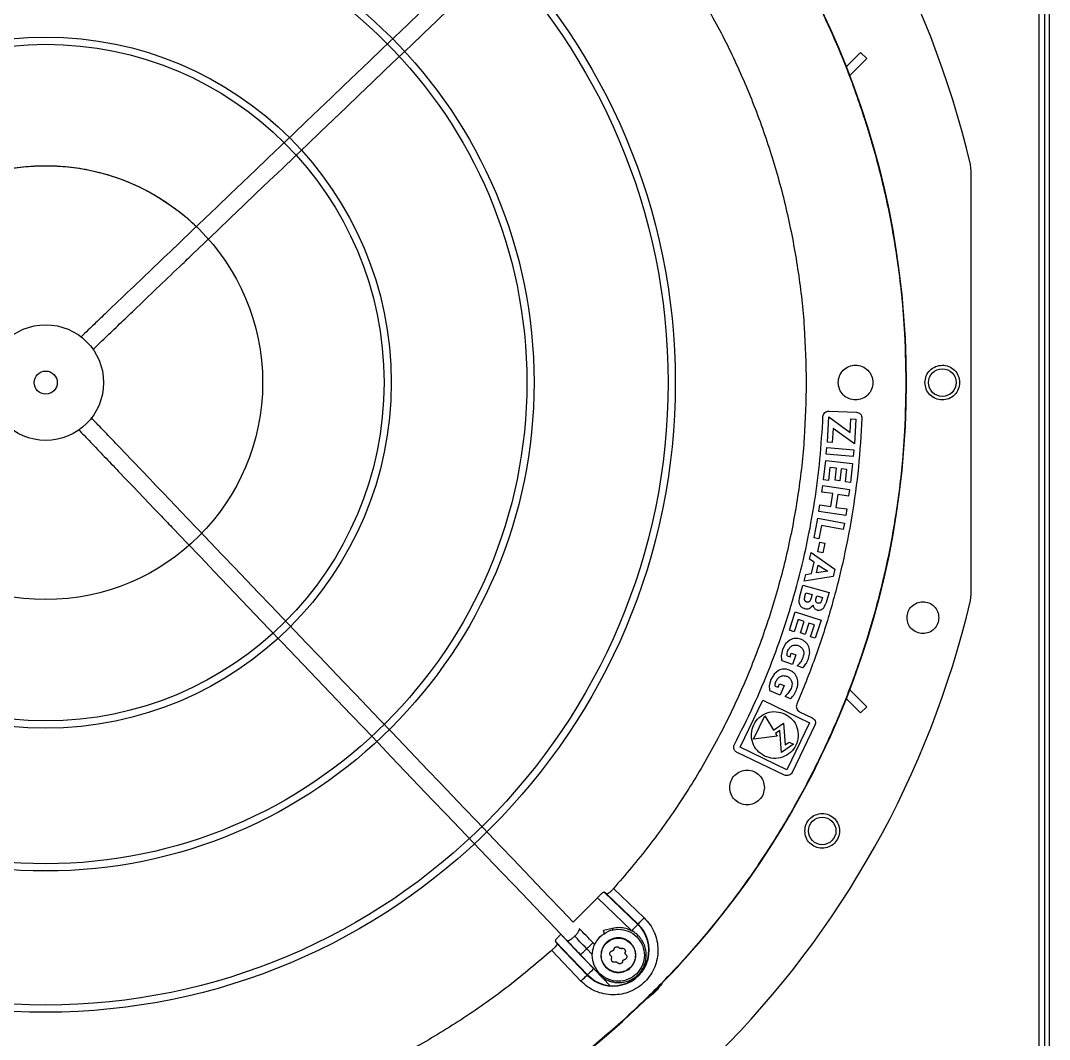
# Model space of a CAD drawing. Header units: inches. Extents: x 908 to 1218, y 246 to 442.
# Drawn here: x 997.26 to 1011.26, y 305.51 to 319.37 of the extents above; entities that cross this region are included whole.
import ezdxf

# ---------------------------------------------------------------- set-up
doc = ezdxf.new("R2010")
doc.units = ezdxf.units.IN
doc.header["$MEASUREMENT"] = 0

msp = doc.modelspace()

# ---------------------------------------------------------------- linework, layer by layer
at = {"linetype": 'Continuous', "lineweight": 25}
for p, q in [((1011.1152, 327.7632), (1011.1152, 300.5132)), ((1011.1982, 300.4372), (1011.1982, 327.8391)), ((1011.2612, 300.4372), (1011.2612, 327.8391)), ((1008.6914, 318.9422), (1008.494, 318.7448)), ((1008.7766, 318.8603), (1008.6914, 318.9422)), ((1008.5407, 318.6245), (1008.7766, 318.8603)), ((1010.1969, 317.3246), (1010.1864, 317.415)), ((1010.197, 314.447), (1010.1969, 317.3246)), ((1010.1969, 311.5694), (1010.197, 314.447)), ((1008.261, 314.0603), (1008.6347, 314.044)), ((1008.2381, 313.6343), (1008.2589, 313.9795)), ((1008.2589, 313.9795), (1008.5476, 313.7658)), ((1008.5476, 313.7658), (1008.5589, 313.954)), ((1008.5589, 313.954), (1008.6263, 313.95)), ((1008.6263, 313.95), (1008.606, 313.6122)), ((1008.3169, 313.8243), (1008.3053, 313.6302)), ((1008.606, 313.6122), (1008.3169, 313.8243)), ((1008.3053, 313.6302), (1008.2381, 313.6343)), ((1008.2234, 313.4745), (1008.2311, 313.5626)), ((1008.5905, 313.4425), (1008.2234, 313.4745)), ((1008.2311, 313.5626), (1008.5982, 313.5305)), ((1008.5982, 313.5305), (1008.5905, 313.4425)), ((1008.1862, 313.1241), (1008.2156, 313.3854)), ((1008.2156, 313.3854), (1008.5818, 313.3443)), ((1008.2726, 313.2901), (1008.2531, 313.1166)), ((1008.3609, 313.2802), (1008.2726, 313.2901)), ((1008.5818, 313.3443), (1008.5529, 313.0868)), ((1008.3427, 313.1182), (1008.3609, 313.2802)), ((1008.4278, 313.2727), (1008.4095, 313.1107)), ((1008.5048, 313.264), (1008.4278, 313.2727)), ((1008.4857, 313.0944), (1008.5048, 313.264)), ((1008.1637, 312.9578), (1008.1767, 313.0452)), ((1008.1767, 313.0452), (1008.5412, 312.9907)), ((1008.2531, 313.1166), (1008.1862, 313.1241)), ((1008.4095, 313.1107), (1008.3427, 313.1182)), ((1008.5529, 313.0868), (1008.4857, 313.0944)), ((1008.3111, 312.9358), (1008.1637, 312.9578)), ((1008.2847, 312.7592), (1008.3111, 312.9358)), ((1008.3812, 312.9253), (1008.3548, 312.7487)), ((1008.5281, 312.9033), (1008.3812, 312.9253)), ((1008.5412, 312.9907), (1008.5281, 312.9033)), ((1008.1242, 312.6938), (1008.1373, 312.7812)), ((1008.1373, 312.7812), (1008.2847, 312.7592)), ((1008.3548, 312.7487), (1008.5017, 312.7267)), ((1008.0573, 312.3338), (1008.1077, 312.6011)), ((1008.1077, 312.6011), (1008.4698, 312.5327)), ((1008.4887, 312.6393), (1008.1242, 312.6938)), ((1008.5017, 312.7267), (1008.4887, 312.6393)), ((1008.1574, 312.5018), (1008.1233, 312.3213)), ((1008.4534, 312.4459), (1008.1574, 312.5018)), ((1008.4698, 312.5327), (1008.4534, 312.4459)), ((1008.1233, 312.3213), (1008.0573, 312.3338)), ((1008.1077, 312.1438), (1008.136, 312.2771)), ((1008.136, 312.2771), (1008.206, 312.2623)), ((1008.206, 312.2623), (1008.1776, 312.1289)), ((1007.9943, 312.0446), (1008.0164, 312.1361)), ((1008.0583, 312.0017), (1007.9943, 312.0446)), ((1008.0164, 312.1361), (1008.3408, 311.9098)), ((1008.1776, 312.1289), (1008.1077, 312.1438)), ((1008.0207, 311.8464), (1008.0583, 312.0017)), ((1008.0895, 311.8569), (1008.1153, 311.9638)), ((1008.1153, 311.9638), (1008.2427, 311.879)), ((1008.3408, 311.9098), (1008.3165, 311.8093)), ((1007.9211, 311.7421), (1007.9436, 311.8351)), ((1008.3165, 311.8093), (1007.9211, 311.7421)), ((1007.9436, 311.8351), (1008.0207, 311.8464)), ((1008.2427, 311.879), (1008.0895, 311.8569)), ((1007.859, 311.5219), (1007.9063, 311.6895)), ((1007.9063, 311.6895), (1008.2609, 311.5892)), ((1007.9332, 311.5371), (1007.947, 311.5861)), ((1007.947, 311.5861), (1008.031, 311.5624)), ((1008.031, 311.5624), (1008.0139, 311.5017)), ((1008.083, 311.4989), (1008.0958, 311.5441)), ((1008.0958, 311.5441), (1008.1719, 311.5226)), ((1008.1719, 311.5226), (1008.1591, 311.4774)), ((1008.2609, 311.5892), (1008.219, 311.4407)), ((1010.1864, 311.4791), (1010.1969, 311.5694)), ((1007.8972, 311.3848), (1007.9287, 311.3709)), ((1008.196, 311.3903), (1008.219, 311.4407)), ((1007.7219, 311.0756), (1007.8019, 311.3262)), ((1007.8391, 311.2215), (1007.786, 311.0552)), ((1007.8019, 311.3262), (1008.153, 311.214)), ((1007.9238, 311.1945), (1007.8391, 311.2215)), ((1007.8742, 311.0392), (1007.9238, 311.1945)), ((1008.153, 311.214), (1008.0742, 310.9673)), ((1007.786, 311.0552), (1007.7219, 311.0756)), ((1007.9879, 311.174), (1007.9383, 311.0187)), ((1008.0618, 311.1504), (1007.9879, 311.174)), ((1008.0098, 310.9878), (1008.0618, 311.1504)), ((1007.7276, 310.9423), (1007.6683, 310.8918)), ((1007.9383, 311.0187), (1007.8742, 311.0392)), ((1008.0742, 310.9673), (1008.0098, 310.9878)), ((1007.6265, 310.8162), (1007.61, 310.7299)), ((1007.6683, 310.8918), (1007.6265, 310.8162)), ((1007.69, 310.7608), (1007.697, 310.7886)), ((1007.7638, 310.6077), (1007.6218, 310.6587)), ((1007.6894, 310.7283), (1007.69, 310.7608)), ((1007.6894, 310.7283), (1007.7301, 310.7137)), ((1007.7301, 310.7137), (1007.7478, 310.7631)), ((1007.7478, 310.7631), (1007.8114, 310.7403)), ((1007.8114, 310.7403), (1007.7638, 310.6077)), ((1007.5748, 310.5284), (1007.5134, 310.4804)), ((1007.9051, 310.5649), (1007.8294, 310.592)), ((1007.4686, 310.4066), (1007.4485, 310.321)), ((1007.5134, 310.4804), (1007.4686, 310.4066)), ((1007.5278, 310.3162), (1007.5298, 310.3487)), ((1007.5298, 310.3487), (1007.5379, 310.3761)), ((1007.5679, 310.2999), (1007.5876, 310.3485)), ((1007.5876, 310.3485), (1007.6502, 310.3231)), ((1007.5972, 310.1926), (1007.4574, 310.2494)), ((1007.5278, 310.3162), (1007.5679, 310.2999)), ((1007.6502, 310.3231), (1007.5972, 310.1926)), ((1008.5407, 310.2696), (1008.7766, 310.0337)), ((1007.05, 309.4844), (1007.3584, 310.1224)), ((1007.3584, 310.1224), (1007.9964, 309.814)), ((1007.7366, 310.144), (1007.6621, 310.1743)), ((1008.6914, 309.9519), (1008.494, 310.1492)), ((1007.8609, 309.9665), (1008.0309, 309.8854)), ((1008.7766, 310.0337), (1008.6914, 309.9519)), ((1007.2328, 309.593), (1007.3869, 309.9117)), ((1007.3869, 309.9117), (1007.504, 309.7183)), ((1007.504, 309.7183), (1007.641, 309.8109)), ((1007.641, 309.8109), (1007.662, 309.5152)), ((1007.9964, 309.814), (1007.688, 309.176)), ((1007.5917, 309.7096), (1007.5333, 309.6701)), ((1007.5333, 309.6701), (1007.5551, 309.6338)), ((1007.6128, 309.4133), (1007.5917, 309.7096)), ((1008.0689, 309.7823), (1007.7584, 309.1398)), ((1007.5551, 309.6338), (1007.2328, 309.593)), ((1007.7789, 309.5256), (1007.6128, 309.4133)), ((1007.662, 309.5152), (1007.7197, 309.5542)), ((1007.7197, 309.5542), (1007.7789, 309.5256)), ((1007.6547, 309.1052), (1007.0093, 309.413)), ((1007.688, 309.176), (1007.05, 309.4844)), ((1005.3272, 307.5598), (1005.744, 307.1614)), ((1005.1082, 307.4347), (1004.7783, 307.1047)), ((1005.5769, 306.9866), (1005.1082, 307.4347)), ((1005.2363, 307.4833), (1005.2001, 307.5102)), ((1005.2001, 307.5102), (1005.6585, 307.072)), ((1005.2363, 307.4833), (1005.6624, 307.076)), ((1005.3116, 307.0177), (1005.1894, 306.9879)), ((1005.6624, 307.076), (1005.6585, 307.072)), ((1004.6108, 306.9372), (1005.0588, 306.4685)), ((1004.8841, 306.3015), (1004.4857, 306.7183)), ((1004.5353, 306.8453), (1004.5622, 306.8092)), ((1004.5353, 306.8453), (1004.9735, 306.3869)), ((1004.9695, 306.3831), (1004.5622, 306.8092)), ((1005.0391, 306.6608), (1004.9629, 306.7406)), ((1005.0722, 306.7971), (1005.0483, 306.8222)), ((1004.8775, 306.659), (1005.1306, 306.3941)), ((1004.9735, 306.3869), (1004.9695, 306.3831))]:
    msp.add_line(p, q, dxfattribs=at)
at = {"linetype": 'Continuous', "lineweight": 25, "flags": 128}
for points in [[(1005.6624, 307.076), (1005.6642, 307.0779), (1005.669, 307.0829), (1005.6766, 307.0909), (1005.6868, 307.1015), (1005.6991, 307.1144), (1005.7131, 307.1291), (1005.7282, 307.1449), (1005.744, 307.1614)], [(1005.6585, 307.072), (1005.6567, 307.0701), (1005.6519, 307.0651), (1005.6443, 307.0571), (1005.6341, 307.0465), (1005.6218, 307.0336), (1005.6078, 307.019), (1005.5927, 307.0031), (1005.5769, 306.9866)], [(1005.0588, 306.4685), (1005.0424, 306.4528), (1005.0265, 306.4376), (1005.0119, 306.4236), (1004.999, 306.4113), (1004.9884, 306.4012), (1004.9804, 306.3936), (1004.9754, 306.3887), (1004.9735, 306.3869)], [(1004.8841, 306.3015), (1004.9006, 306.3172), (1004.9164, 306.3324), (1004.9311, 306.3464), (1004.9439, 306.3587), (1004.9546, 306.3689), (1004.9625, 306.3765), (1004.9676, 306.3813), (1004.9695, 306.3831)]]:
    msp.add_lwpolyline(points, dxfattribs=at)
at = {"linetype": 'Continuous', "lineweight": 25}
for centre, radius in [((997.5984, 314.447), 11.7126), ((997.5984, 314.447), 8.5704), ((997.5984, 314.447), 8.472), ((997.5984, 314.447), 6.6478), ((997.5984, 314.447), 6.5493), ((997.5984, 314.447), 4.7037), ((997.5984, 314.447), 4.6053), ((997.5984, 314.447), 0.7874), ((997.5984, 314.447), 0.1575), ((997.5984, 314.447), 0.1575), ((1009.8032, 314.447), 0.1875), ((1008.168, 308.3447), 0.1875)]:
    msp.add_circle(centre, radius, dxfattribs=at)
msp.add_circle((997.5984, 314.447), 2.9528)
for centre, radius, start, end in [((997.5984, 314.447), 12.9331, 13.26667, 76.73333), ((997.5984, 314.447), 11.7147, 21.53134, 44.20264), ((997.5984, 314.447), 11.7147, 339.09994, 20.90006), ((997.5984, 314.447), 12.9331, 283.26667, 346.73333), ((997.5984, 314.447), 11.7147, 315.79736, 338.46866), ((1005.3237, 306.7218), 0.4901, 223.70945, 46.29055), ((1005.3237, 306.7218), 0.4845, 223.70945, 46.29055), ((997.5984, 314.447), 11.7147, 291.53134, 314.20264)]:
    msp.add_arc(centre, radius, start, end, dxfattribs=at)
for points, knots in [([(985.8889, 314.447), (985.8937, 314.7025), (985.9034, 315.2134), (985.9814, 315.9765), (986.1055, 316.7331), (986.2799, 317.4798), (986.5024, 318.2136), (986.7725, 318.9313), (987.089, 319.6297), (987.4505, 320.306), (987.8554, 320.9571), (988.302, 321.5804), (988.7885, 322.1732), (989.3126, 322.7328), (989.8723, 323.257), (990.465, 323.7435), (991.0883, 324.1901), (991.7395, 324.595), (992.4158, 324.9565), (993.1142, 325.2729), (993.8319, 325.5431), (994.5656, 325.7656), (995.3124, 325.9398), (996.069, 326.0647), (996.8321, 326.1398), (997.5984, 326.1649), (998.3648, 326.1398), (999.1279, 326.0647), (999.8845, 325.9398), (1000.6313, 325.7656), (1001.365, 325.5431), (1002.0827, 325.2729), (1002.7811, 324.9565), (1003.4574, 324.595), (1004.1086, 324.1901), (1004.7318, 323.7435), (1005.3246, 323.257), (1005.8842, 322.7328), (1006.4084, 322.1732), (1006.8949, 321.5804), (1007.3415, 320.9571), (1007.7464, 320.306), (1008.1079, 319.6297), (1008.4244, 318.9313), (1008.6945, 318.2136), (1008.917, 317.4798), (1009.0913, 316.7331), (1009.2155, 315.9765), (1009.2935, 315.2134), (1009.3031, 314.7025), (1009.308, 314.447)], [0, 0, 0, 0, 0.0208333, 0.0416667, 0.0625, 0.0833333, 0.1041667, 0.125, 0.1458333, 0.1666667, 0.1875, 0.2083334, 0.2291667, 0.25, 0.2708334, 0.2916666, 0.3125, 0.3333333, 0.3541667, 0.375, 0.3958333, 0.4166666, 0.4375001, 0.4583333, 0.4791667, 0.5, 0.5208333, 0.5416667, 0.5625, 0.5833334, 0.6041667, 0.625, 0.6458334, 0.6666667, 0.6875, 0.7083334, 0.7291667, 0.75, 0.7708333, 0.7916667, 0.8125, 0.8333333, 0.8541667, 0.875, 0.8958333, 0.9166667, 0.9375, 0.9583333, 0.9791667, 1, 1, 1, 1]), ([(1004.9407, 321.6269), (1003.1004, 319.8682), (1001.26, 318.1095), (999.4197, 316.3508), (999.3065, 316.2426), (999.0834, 316.0295), (998.7512, 315.712), (998.5042, 315.476), (998.3398, 315.3189), (998.2576, 315.2403), (998.1712, 315.1577), (998.1121, 315.1012), (998.0797, 315.0703)], [-4.1105294, -4.1105294, -4.1105294, -4.1105294, 0, 0, 0, 0.2528246, 0.4982351, 0.7409713, 0.8035953, 0.8647041, 0.924154, 0.9963735, 0.9963735, 0.9963735, 0.9963735]), ([(998.2429, 314.8995), (998.2669, 314.9225), (998.3232, 314.9762), (998.4114, 315.0605), (998.5077, 315.1526), (998.6049, 315.2455), (998.7033, 315.3395), (998.8715, 315.5002), (999.1097, 315.7278), (999.372, 315.9785), (999.5324, 316.1318), (999.5898, 316.1867), (999.5898, 316.1867), (999.5898, 316.1867), (999.5898, 316.1867), (1001.4575, 317.9726), (1003.3251, 319.7586), (1005.1927, 321.5445)], [0.0036723, 0.0036723, 0.0036723, 0.0036723, 0.0570282, 0.1283208, 0.1993194, 0.2706881, 0.3438843, 0.4175641, 0.6437447, 0.8722989, 1, 1, 1, 1, 1, 1, 5.1531428, 5.1531428, 5.1531428, 5.1531428]), ([(1005.3272, 321.3343), (1005.4904, 321.1432), (1005.8167, 320.7612), (1006.2517, 320.1449), (1006.6438, 319.501), (1006.9872, 318.8296), (1007.2812, 318.1353), (1007.5237, 317.4213), (1007.7139, 316.6917), (1007.8495, 315.9501), (1007.9348, 315.2006), (1007.9454, 314.6982), (1007.9506, 314.447)], [0, 0, 0, 0, 0.1, 0.1999999, 0.3, 0.4, 0.5, 0.6, 0.7, 0.8, 0.9, 1, 1, 1, 1]), ([(995.6466, 316.6604), (995.7161, 316.7193), (995.8643, 316.8451), (996.1156, 317.0062), (996.3917, 317.148), (996.6817, 317.2596), (996.9816, 317.3398), (997.2883, 317.3904), (997.4951, 317.3966), (997.5984, 317.3998)], [0, 0, 0, 0, 0.1279186, 0.2732661, 0.4186119, 0.5639605, 0.7093065, 0.8546544, 1, 1, 1, 1]), ([(997.5984, 317.3998), (997.7018, 317.3967), (997.9086, 317.3904), (998.2153, 317.3398), (998.5153, 317.2597), (998.805, 317.1478), (999.0819, 317.0068), (999.3407, 316.8359), (999.5302, 316.6887), (999.6248, 316.5915), (999.6473, 316.5684)], [0, 0, 0, 0, 0.1367586, 0.2735174, 0.4102743, 0.5470337, 0.6837905, 0.8205489, 0.9573069, 1, 1, 1, 1]), ([(1008.3858, 314.447), (1008.3894, 314.4779), (1008.3965, 314.5398), (1008.4511, 314.6184), (1008.5292, 314.671), (1008.6221, 314.6894), (1008.7149, 314.671), (1008.793, 314.6184), (1008.8476, 314.5398), (1008.8547, 314.4779), (1008.8583, 314.447)], [0, 0, 0, 0, 0.1250003, 0.2500003, 0.3749989, 0.4999984, 0.6250011, 0.7499997, 0.8749997, 1, 1, 1, 1]), ([(1009.5669, 314.447), (1009.5705, 314.4779), (1009.5775, 314.5394), (1009.6316, 314.6176), (1009.7088, 314.6702), (1009.8013, 314.6894), (1009.8946, 314.6716), (1009.9734, 314.6192), (1010.0286, 314.5403), (1010.0358, 314.4781), (1010.0394, 314.447)], [0, 0, 0, 0, 0.1248118, 0.2487714, 0.3724205, 0.4972353, 0.6229443, 0.7486446, 0.8743275, 1, 1, 1, 1]), ([(1009.308, 314.447), (1009.3031, 314.1916), (1009.2935, 313.6806), (1009.2155, 312.9175), (1009.0913, 312.161), (1008.917, 311.4142), (1008.6945, 310.6804), (1008.4244, 309.9628), (1008.1079, 309.2643), (1007.7464, 308.5881), (1007.3415, 307.9369), (1006.8949, 307.3136), (1006.4084, 306.7209), (1005.8842, 306.1612), (1005.3246, 305.6371), (1004.7318, 305.1506), (1004.1086, 304.704), (1003.4574, 304.299), (1002.7811, 303.9376), (1002.0827, 303.6211), (1001.365, 303.351), (1000.6313, 303.1284), (999.8845, 302.9543), (999.1279, 302.8294), (998.3648, 302.7542), (997.5984, 302.7291), (996.8321, 302.7542), (996.069, 302.8294), (995.3124, 302.9543), (994.5656, 303.1284), (993.8319, 303.351), (993.1142, 303.6211), (992.4158, 303.9376), (991.7395, 304.299), (991.0883, 304.704), (990.465, 305.1506), (989.8723, 305.6371), (989.3126, 306.1612), (988.7885, 306.7209), (988.302, 307.3136), (987.8554, 307.9369), (987.4505, 308.5881), (987.089, 309.2643), (986.7725, 309.9628), (986.5024, 310.6804), (986.2799, 311.4142), (986.1055, 312.161), (985.9814, 312.9175), (985.9034, 313.6806), (985.8937, 314.1916), (985.8889, 314.447)], [0, 0, 0, 0, 0.0208333, 0.0416667, 0.0625, 0.0833333, 0.1041667, 0.125, 0.1458333, 0.1666667, 0.1875, 0.2083333, 0.2291667, 0.25, 0.2708333, 0.2916666, 0.3125, 0.3333333, 0.3541666, 0.375, 0.3958333, 0.4166666, 0.4375, 0.4583333, 0.4791667, 0.5, 0.5208333, 0.5416667, 0.5624999, 0.5833334, 0.6041667, 0.625, 0.6458333, 0.6666667, 0.6875, 0.7083334, 0.7291666, 0.75, 0.7708333, 0.7916666, 0.8125, 0.8333333, 0.8541667, 0.875, 0.8958333, 0.9166667, 0.9375, 0.9583333, 0.9791667, 1, 1, 1, 1]), ([(1007.9506, 314.447), (1007.9454, 314.1959), (1007.9348, 313.6935), (1007.8495, 312.944), (1007.7139, 312.2024), (1007.5237, 311.4727), (1007.2812, 310.7588), (1006.9872, 310.0644), (1006.6438, 309.3931), (1006.2517, 308.7492), (1005.8167, 308.1329), (1005.4904, 307.7508), (1005.3272, 307.5598)], [0, 0, 0, 0, 0.10000001, 0.20000001, 0.30000005, 0.40000004, 0.49999999, 0.59999998, 0.70000005, 0.80000007, 0.90000005, 1, 1, 1, 1]), ([(1008.8583, 314.447), (1008.8547, 314.4161), (1008.8476, 314.3543), (1008.793, 314.2757), (1008.7149, 314.2231), (1008.6221, 314.2047), (1008.5292, 314.2231), (1008.4511, 314.2757), (1008.3965, 314.3543), (1008.3894, 314.4161), (1008.3858, 314.447)], [0, 0, 0, 0, 0.1250003, 0.2500003, 0.3749989, 0.5000016, 0.6250011, 0.7499997, 0.8749997, 1, 1, 1, 1]), ([(1010.0394, 314.447), (1010.0358, 314.4159), (1010.0286, 314.3538), (1009.9734, 314.2748), (1009.8946, 314.2224), (1009.8013, 314.2046), (1009.7088, 314.2238), (1009.6316, 314.2764), (1009.5776, 314.3546), (1009.5705, 314.4161), (1009.5669, 314.447)], [0, 0, 0, 0, 0.1256863, 0.2513821, 0.3770963, 0.5028119, 0.6275054, 0.751093, 0.8750863, 1, 1, 1, 1]), ([(1008.1789, 313.9851), (1008.1805, 313.9953), (1008.1838, 314.0158), (1008.2031, 314.0411), (1008.2299, 314.0581), (1008.2507, 314.0596), (1008.261, 314.0603)], [0, 0, 0, 0, 0.2499946, 0.4999976, 0.75, 1, 1, 1, 1]), ([(1008.6347, 314.044), (1008.6449, 314.0424), (1008.6654, 314.0391), (1008.6907, 314.0198), (1008.7077, 313.993), (1008.7092, 313.9723), (1008.7099, 313.9619)], [0, 0, 0, 0, 0.2499998, 0.4999981, 0.7500005, 1, 1, 1, 1]), ([(1004.7783, 307.1047), (1003.0215, 308.9432), (1001.2646, 310.7816), (999.5078, 312.62), (999.3977, 312.7351), (999.1827, 312.9601), (998.8634, 313.2943), (998.6274, 313.5413), (998.4703, 313.7057), (998.3918, 313.7878), (998.3077, 313.8758), (998.2497, 313.9364), (998.2173, 313.9704)], [-4.0895412, -4.0895412, -4.0895412, -4.0895412, 0, 0, 0, 0.2561027, 0.5005159, 0.7422669, 0.8046364, 0.8654965, 0.9247061, 1, 1, 1, 1]), ([(1006.9735, 309.5207), (1007.0611, 309.6941), (1007.2364, 310.0409), (1007.4624, 310.5784), (1007.6607, 311.1265), (1007.8279, 311.6849), (1007.9645, 312.2517), (1008.0691, 312.8251), (1008.1442, 313.4033), (1008.1674, 313.7912), (1008.1789, 313.9851)], [0, 0, 0, 0, 0.1250001, 0.2500001, 0.375, 0.5, 0.625, 0.75, 0.875, 1, 1, 1, 1]), ([(1008.7099, 313.9619), (1008.6963, 313.7392), (1008.6691, 313.2939), (1008.5774, 312.6305), (1008.4491, 311.9735), (1008.28, 311.3258), (1008.0751, 310.6883), (1007.9066, 310.2751), (1007.8224, 310.0686)], [0, 0, 0, 0, 0.1666667, 0.3333333, 0.5, 0.6666667, 0.8333332, 1, 1, 1, 1]), ([(998.0461, 313.8076), (998.0707, 313.7819), (998.126, 313.724), (998.2119, 313.6341), (998.304, 313.5377), (998.3969, 313.4405), (998.4909, 313.3421), (998.6517, 313.174), (998.8792, 312.9358), (999.1294, 312.674), (999.2821, 312.5142), (999.3365, 312.4573), (1001.3172, 310.3846), (1003.2978, 308.312), (1005.2784, 306.2393)], [0, 0, 0, 0, 0.057144, 0.1285215, 0.1996015, 0.2710529, 0.3443346, 0.4181006, 0.6445454, 0.8733658, 1, 1, 1, 5.6105371, 5.6105371, 5.6105371, 5.6105371]), ([(1007.859, 311.5219), (1007.856, 311.5103), (1007.8505, 311.4891), (1007.8516, 311.4673), (1007.8522, 311.4574)], [0, 0, 0, 0, 0.5467998, 1, 1, 1, 1]), ([(1007.9299, 311.4836), (1007.929, 311.487), (1007.927, 311.4943), (1007.9271, 311.5126), (1007.9306, 311.5269), (1007.9332, 311.5371)], [0, 0, 0, 0, 0.1913731, 0.417736, 1, 1, 1, 1]), ([(1007.9588, 311.4603), (1007.9554, 311.4614), (1007.9488, 311.4634), (1007.9404, 311.4686), (1007.9338, 311.4753), (1007.9312, 311.4808), (1007.9299, 311.4836)], [0, 0, 0, 0, 0.2803289, 0.5308512, 0.765229, 1, 1, 1, 1]), ([(1008.0139, 311.5017), (1008.0115, 311.4945), (1008.0072, 311.4811), (1007.9974, 311.4711), (1007.9929, 311.4665)], [0, 0, 0, 0, 0.54013367, 1, 1, 1, 1]), ([(1008.0859, 311.4614), (1008.0846, 311.4639), (1008.0819, 311.469), (1008.0798, 311.4818), (1008.0817, 311.4918), (1008.083, 311.4989)], [0, 0, 0, 0, 0.2142756, 0.4452135, 1, 1, 1, 1]), ([(1008.1591, 311.4774), (1008.1567, 311.4707), (1008.1534, 311.4612), (1008.145, 311.4513), (1008.1402, 311.4484), (1008.1379, 311.4469)], [0, 0, 0, 0, 0.5562231, 0.7866078, 1, 1, 1, 1]), ([(1007.8522, 311.4574), (1007.8536, 311.4489), (1007.8564, 311.4331), (1007.8642, 311.4192), (1007.8678, 311.4128)], [0, 0, 0, 0, 0.5380935, 1, 1, 1, 1]), ([(1007.8678, 311.4128), (1007.8721, 311.4072), (1007.8803, 311.3963), (1007.8917, 311.3886), (1007.8972, 311.3848)], [0, 0, 0, 0, 0.5097691, 1, 1, 1, 1]), ([(1007.9287, 311.3709), (1007.9391, 311.3688), (1007.96, 311.3646), (1007.9804, 311.3708), (1007.9907, 311.3739)], [0, 0, 0, 0, 0.4994816, 1, 1, 1, 1]), ([(1007.9929, 311.4665), (1007.9905, 311.4648), (1007.9857, 311.4614), (1007.9772, 311.4589), (1007.9681, 311.4583), (1007.962, 311.4596), (1007.9588, 311.4603)], [0, 0, 0, 0, 0.24471167, 0.48287325, 0.72999598, 1, 1, 1, 1]), ([(1007.9907, 311.3739), (1008.0003, 311.3791), (1008.0212, 311.3903), (1008.034, 311.4102), (1008.0409, 311.4209)], [0, 0, 0, 0, 0.46414611, 1, 1, 1, 1]), ([(1008.0409, 311.4209), (1008.0431, 311.4122), (1008.0471, 311.3958), (1008.0601, 311.3754), (1008.0773, 311.3604), (1008.0909, 311.3554), (1008.0979, 311.3528)], [0, 0, 0, 0, 0.2841584, 0.5380658, 0.763517, 1, 1, 1, 1]), ([(1008.1091, 311.4438), (1008.1045, 311.4456), (1008.0951, 311.4493), (1008.089, 311.4573), (1008.0859, 311.4614)], [0, 0, 0, 0, 0.4914978, 1, 1, 1, 1]), ([(1008.0979, 311.3528), (1008.1032, 311.3515), (1008.1139, 311.3491), (1008.1374, 311.3499), (1008.1537, 311.3571), (1008.1649, 311.3619)], [0, 0, 0, 0, 0.2365317, 0.4755711, 1, 1, 1, 1]), ([(1008.1379, 311.4469), (1008.1332, 311.445), (1008.1239, 311.4412), (1008.114, 311.443), (1008.1091, 311.4438)], [0, 0, 0, 0, 0.50574, 1, 1, 1, 1]), ([(1008.1649, 311.3619), (1008.1706, 311.3655), (1008.1826, 311.3732), (1008.1914, 311.3844), (1008.196, 311.3903)], [0, 0, 0, 0, 0.4726028, 1, 1, 1, 1]), ([(1009.3229, 311.2475), (1009.3261, 311.2757), (1009.3326, 311.3323), (1009.3823, 311.4041), (1009.4532, 311.4522), (1009.5379, 311.4696), (1009.6233, 311.4533), (1009.6955, 311.4053), (1009.7461, 311.3329), (1009.7527, 311.276), (1009.756, 311.2475)], [0, 0, 0, 0, 0.1247761, 0.2492681, 0.3731868, 0.4974528, 0.6229639, 0.7486573, 0.8743365, 1, 1, 1, 1]), ([(1009.756, 311.2475), (1009.7527, 311.219), (1009.7461, 311.162), (1009.6955, 311.0897), (1009.6233, 311.0416), (1009.5377, 311.0252), (1009.4527, 311.0429), (1009.3819, 311.0913), (1009.3325, 311.163), (1009.3261, 311.2192), (1009.3229, 311.2475)], [0, 0, 0, 0, 0.1256207, 0.2512443, 0.3768827, 0.5025359, 0.6279122, 0.7518756, 0.8754947, 1, 1, 1, 1]), ([(1007.875, 310.9527), (1007.8622, 310.9566), (1007.8373, 310.9642), (1007.7987, 310.9656), (1007.7614, 310.959), (1007.739, 310.9479), (1007.7276, 310.9423)], [0, 0, 0, 0, 0.2634457, 0.5098828, 0.7511869, 1, 1, 1, 1]), ([(1007.9844, 310.8504), (1007.979, 310.8621), (1007.9684, 310.8851), (1007.9432, 310.914), (1007.912, 310.9376), (1007.8876, 310.9476), (1007.875, 310.9527)], [0, 0, 0, 0, 0.2486275, 0.4900013, 0.7365508, 1, 1, 1, 1]), ([(1007.697, 310.7886), (1007.7039, 310.8043), (1007.7139, 310.827), (1007.7363, 310.8507), (1007.7493, 310.8588), (1007.7556, 310.8628)], [0, 0, 0, 0, 0.5269166, 0.7659703, 1, 1, 1, 1]), ([(1007.7556, 310.8628), (1007.7622, 310.8659), (1007.7753, 310.8721), (1007.8048, 310.8774), (1007.8266, 310.872), (1007.8414, 310.8684)], [0, 0, 0, 0, 0.2477257, 0.4895993, 1, 1, 1, 1]), ([(1007.8414, 310.8684), (1007.8544, 310.8625), (1007.881, 310.8504), (1007.8976, 310.8263), (1007.906, 310.8141)], [0, 0, 0, 0, 0.490678, 1, 1, 1, 1]), ([(1007.906, 310.8141), (1007.9094, 310.8069), (1007.9165, 310.7919), (1007.9201, 310.7544), (1007.9121, 310.7262), (1007.9064, 310.7062)], [0, 0, 0, 0, 0.2144941, 0.4444935, 1, 1, 1, 1]), ([(1007.9805, 310.6872), (1007.9886, 310.7156), (1008.0003, 310.7569), (1007.9966, 310.813), (1007.9885, 310.838), (1007.9844, 310.8504)], [0, 0, 0, 0, 0.5270945, 0.7661357, 1, 1, 1, 1]), ([(1007.61, 310.7299), (1007.6098, 310.7164), (1007.6096, 310.6919), (1007.618, 310.669), (1007.6218, 310.6587)], [0, 0, 0, 0, 0.5505471, 1, 1, 1, 1]), ([(1007.9064, 310.7062), (1007.8975, 310.6858), (1007.8788, 310.6431), (1007.8463, 310.6095), (1007.8294, 310.592)], [0, 0, 0, 0, 0.4782687, 1, 1, 1, 1]), ([(1007.9051, 310.5649), (1007.9203, 310.5817), (1007.9529, 310.6178), (1007.9709, 310.663), (1007.9805, 310.6872)], [0, 0, 0, 0, 0.46563761, 1, 1, 1, 1]), ([(1007.7225, 310.5328), (1007.7098, 310.5372), (1007.6853, 310.5458), (1007.6468, 310.5487), (1007.6093, 310.5437), (1007.5864, 310.5336), (1007.5748, 310.5284)], [0, 0, 0, 0, 0.263448, 0.5098858, 0.751189, 1, 1, 1, 1]), ([(1007.8276, 310.426), (1007.8227, 310.4379), (1007.813, 310.4613), (1007.789, 310.4913), (1007.7588, 310.5161), (1007.7349, 310.5271), (1007.7225, 310.5328)], [0, 0, 0, 0, 0.2486325, 0.4900052, 0.7365447, 1, 1, 1, 1]), ([(1007.5379, 310.3761), (1007.5454, 310.3915), (1007.5564, 310.4138), (1007.5798, 310.4365), (1007.593, 310.4441), (1007.5995, 310.4478)], [0, 0, 0, 0, 0.5269202, 0.765962, 1, 1, 1, 1]), ([(1007.5995, 310.4478), (1007.6063, 310.4507), (1007.6196, 310.4563), (1007.6492, 310.4604), (1007.6708, 310.4542), (1007.6855, 310.4499)], [0, 0, 0, 0, 0.2477305, 0.4895972, 1, 1, 1, 1]), ([(1007.6855, 310.4499), (1007.6982, 310.4435), (1007.7243, 310.4303), (1007.7398, 310.4056), (1007.7478, 310.393)], [0, 0, 0, 0, 0.4906758, 1, 1, 1, 1]), ([(1007.7478, 310.393), (1007.7509, 310.3856), (1007.7573, 310.3704), (1007.7594, 310.3327), (1007.7502, 310.3049), (1007.7437, 310.2852)], [0, 0, 0, 0, 0.2144989, 0.4444966, 1, 1, 1, 1]), ([(1007.817, 310.2631), (1007.8262, 310.2912), (1007.8396, 310.3319), (1007.8383, 310.3882), (1007.8312, 310.4135), (1007.8276, 310.426)], [0, 0, 0, 0, 0.52709404, 0.76613569, 1, 1, 1, 1]), ([(1007.4485, 310.321), (1007.4478, 310.3075), (1007.4466, 310.2831), (1007.4541, 310.2598), (1007.4574, 310.2494)], [0, 0, 0, 0, 0.5505482, 1, 1, 1, 1]), ([(1007.7437, 310.2852), (1007.734, 310.2651), (1007.7135, 310.2232), (1007.6797, 310.1911), (1007.6621, 310.1743)], [0, 0, 0, 0, 0.4782701, 1, 1, 1, 1]), ([(1007.7366, 310.144), (1007.7525, 310.1602), (1007.7865, 310.1949), (1007.8064, 310.2394), (1007.817, 310.2631)], [0, 0, 0, 0, 0.465642, 1, 1, 1, 1]), ([(1007.8224, 310.0686), (1007.8195, 310.0589), (1007.8136, 310.0395), (1007.8195, 310.0092), (1007.8351, 309.9825), (1007.8523, 309.9718), (1007.8609, 309.9665)], [0, 0, 0, 0, 0.25000063, 0.50000106, 0.74999905, 1, 1, 1, 1]), ([(1007.3845, 309.3623), (1007.349, 309.3847), (1007.2781, 309.4297), (1007.2147, 309.5422), (1007.1967, 309.6679), (1007.2288, 309.7915), (1007.3058, 309.8935), (1007.4154, 309.9575), (1007.543, 309.9777), (1007.6223, 309.95), (1007.6619, 309.9361)], [0, 0, 0, 0, 0.1249989, 0.249999, 0.3749995, 0.4999997, 0.6250004, 0.7500004, 0.8750011, 1, 1, 1, 1]), ([(1007.6619, 309.9361), (1007.6974, 309.9137), (1007.7683, 309.8687), (1007.8318, 309.7562), (1007.8497, 309.6305), (1007.8176, 309.5069), (1007.7407, 309.4049), (1007.631, 309.3409), (1007.5034, 309.3208), (1007.4241, 309.3484), (1007.3845, 309.3623)], [0, 0, 0, 0, 0.1250004, 0.2500001, 0.3749999, 0.4999991, 0.6249992, 0.749999, 0.8749993, 1, 1, 1, 1]), ([(1008.0309, 309.8854), (1008.0396, 309.88), (1008.0569, 309.8692), (1008.0726, 309.8422), (1008.0782, 309.8115), (1008.072, 309.792), (1008.0689, 309.7823)], [0, 0, 0, 0, 0.2500103, 0.5000071, 0.750003, 1, 1, 1, 1]), ([(1007.0093, 309.413), (1007.0047, 309.4156), (1006.9954, 309.4207), (1006.9838, 309.4317), (1006.9745, 309.4446), (1006.968, 309.4591), (1006.9645, 309.4746), (1006.9642, 309.4905), (1006.9669, 309.5063), (1006.9713, 309.5159), (1006.9735, 309.5207)], [0, 0, 0, 0, 0.125001, 0.2500046, 0.3750042, 0.5000002, 0.6249979, 0.749999, 0.8749994, 1, 1, 1, 1]), ([(1006.909, 308.9352), (1006.9125, 308.9661), (1006.9196, 309.028), (1006.9742, 309.1066), (1007.0523, 309.1591), (1007.1452, 309.1776), (1007.238, 309.1591), (1007.3161, 309.1066), (1007.3707, 309.028), (1007.3779, 308.9661), (1007.3814, 308.9352)], [0, 0, 0, 0, 0.12500056, 0.25000043, 0.37499897, 0.50000156, 0.62500103, 0.74999957, 0.87499944, 1, 1, 1, 1]), ([(1007.7584, 309.1398), (1007.7527, 309.1314), (1007.7414, 309.1146), (1007.7141, 309.0999), (1007.6835, 309.0952), (1007.6643, 309.1019), (1007.6547, 309.1052)], [0, 0, 0, 0, 0.25, 0.4999954, 0.7500024, 1, 1, 1, 1]), ([(1007.3814, 308.9352), (1007.3779, 308.9043), (1007.3707, 308.8425), (1007.3161, 308.7638), (1007.238, 308.7113), (1007.1452, 308.6929), (1007.0523, 308.7113), (1006.9742, 308.7638), (1006.9196, 308.8425), (1006.9125, 308.9043), (1006.909, 308.9352)], [0, 0, 0, 0, 0.12500056, 0.25000043, 0.37499897, 0.49999844, 0.62500103, 0.74999957, 0.87499944, 1, 1, 1, 1]), ([(1007.9318, 308.3447), (1007.9353, 308.3754), (1007.9424, 308.437), (1007.9965, 308.5154), (1008.0739, 308.5679), (1008.1661, 308.587), (1008.2592, 308.5694), (1008.3381, 308.5171), (1008.3935, 308.4381), (1008.4007, 308.3758), (1008.4043, 308.3447)], [0, 0, 0, 0, 0.1243396, 0.2489145, 0.3730924, 0.497137, 0.6223034, 0.7482131, 0.8741137, 1, 1, 1, 1]), ([(1008.4043, 308.3447), (1008.4007, 308.3136), (1008.3935, 308.2514), (1008.3382, 308.1725), (1008.2594, 308.12), (1008.1658, 308.1022), (1008.0729, 308.1217), (1007.9957, 308.1748), (1007.9422, 308.253), (1007.9353, 308.3141), (1007.9318, 308.3447)], [0, 0, 0, 0, 0.1257103, 0.2514157, 0.3771319, 0.5028611, 0.6285804, 0.7530784, 0.8763105, 1, 1, 1, 1]), ([(1005.3272, 307.5598), (1005.317, 307.5488), (1005.2963, 307.5264), (1005.2676, 307.5), (1005.2451, 307.4833), (1005.2392, 307.4833), (1005.2363, 307.4833)], [0, 0, 0, 0, 0.2442298, 0.4963999, 0.7472022, 1, 1, 1, 1]), ([(1005.2001, 307.5102), (1005.1972, 307.5102), (1005.1914, 307.5102), (1005.1688, 307.4935), (1005.1398, 307.4675), (1005.1187, 307.4455), (1005.1082, 307.4347)], [0, 0, 0, 0, 0.2526263, 0.5032483, 0.7552171, 1, 1, 1, 1]), ([(1005.744, 307.1614), (1005.7709, 307.1326), (1005.8257, 307.0739), (1005.8847, 306.9666), (1005.9228, 306.8491), (1005.9359, 306.7268), (1005.9249, 306.6068), (1005.891, 306.4918), (1005.8347, 306.3844), (1005.7568, 306.2887), (1005.6611, 306.2107), (1005.5537, 306.1545), (1005.4387, 306.1206), (1005.3187, 306.1095), (1005.1964, 306.1227), (1005.0789, 306.1608), (1004.9716, 306.2197), (1004.9129, 306.2745), (1004.8841, 306.3015)], [0, 0, 0, 0, 0.06099541, 0.12406099, 0.18799425, 0.25149065, 0.31329752, 0.37371314, 0.43621329, 0.50000053, 0.56378692, 0.62628746, 0.68670259, 0.74851004, 0.81200664, 0.87593893, 0.93900436, 1, 1, 1, 1]), ([(1004.7998, 306.9112), (1004.8104, 306.9219), (1004.8314, 306.9434), (1004.8542, 306.9761), (1004.8666, 307.0041), (1004.8627, 307.0136), (1004.8608, 307.0184)], [0, 0, 0, 0, 0.2429528, 0.4859034, 0.7429515, 1, 1, 1, 1]), ([(1005.0483, 306.8222), (1005.0165, 306.8554), (1004.9529, 306.922), (1004.8915, 306.9863), (1004.8608, 307.0184)], [0, 0, 0, 0, 0.5000023, 1, 1, 1, 1]), ([(1005.1291, 306.3957), (1005.1496, 306.3768), (1005.1885, 306.341), (1005.2554, 306.3068), (1005.318, 306.2874), (1005.3865, 306.2781), (1005.4597, 306.282), (1005.537, 306.3035), (1005.6065, 306.3393), (1005.6679, 306.3896), (1005.7175, 306.452), (1005.7529, 306.5235), (1005.7725, 306.6008), (1005.7754, 306.68), (1005.762, 306.7559), (1005.7393, 306.8136), (1005.7155, 306.8552), (1005.693, 306.8871), (1005.6624, 306.9217), (1005.6197, 306.9585), (1005.5627, 306.9932), (1005.4906, 307.0198), (1005.4036, 307.0329), (1005.3429, 307.0228), (1005.3109, 307.0175)], [0, 0, 0, 0, 0.0533833, 0.1009346, 0.142644, 0.1785074, 0.2332135, 0.281771, 0.3315183, 0.3821157, 0.4327467, 0.483378, 0.5340095, 0.5846408, 0.6342263, 0.6807567, 0.7028803, 0.7260412, 0.7554145, 0.7913133, 0.8337285, 0.8826552, 0.9380816, 1, 1, 1, 1]), ([(1005.1428, 306.9027), (1005.1793, 306.9317), (1005.2524, 306.9898), (1005.3938, 307.0152), (1005.5323, 306.9882), (1005.6504, 306.9092), (1005.7293, 306.7912), (1005.7564, 306.6526), (1005.7309, 306.5113), (1005.6729, 306.4382), (1005.6439, 306.4016)], [0, 0, 0, 0, 0.1249996, 0.2499994, 0.3749991, 0.5000005, 0.625, 0.7500003, 0.8750005, 1, 1, 1, 1]), ([(1005.1898, 306.9864), (1005.1897, 306.9868), (1005.1893, 306.9884), (1005.192, 306.9774), (1005.196, 306.961), (1005.1997, 306.9458), (1005.2008, 306.9414)], [0, 0, 0, 0, 0.1242208, 0.4894396, 0.8549734, 1, 1, 1, 1]), ([(1005.3109, 307.0175), (1005.3112, 307.0162), (1005.3118, 307.0139), (1005.3157, 306.9979), (1005.3173, 306.9914)], [0, 0, 0, 0, 0.5884596, 1, 1, 1, 1]), ([(1004.6108, 306.9372), (1004.6, 306.9268), (1004.578, 306.9056), (1004.5519, 306.8766), (1004.5353, 306.8541), (1004.5353, 306.8482), (1004.5353, 306.8453)], [0, 0, 0, 0, 0.244784, 0.4967467, 0.7473724, 1, 1, 1, 1]), ([(1004.69, 306.8552), (1004.6947, 306.853), (1004.704, 306.8487), (1004.7325, 306.8599), (1004.7662, 306.8811), (1004.7886, 306.9012), (1004.7998, 306.9112)], [0, 0, 0, 0, 0.257047, 0.5140928, 0.757042, 1, 1, 1, 1]), ([(1004.69, 306.8552), (1004.7207, 306.8231), (1004.7821, 306.7588), (1004.8457, 306.6922), (1004.8775, 306.659)], [0, 0, 0, 0, 0.4999977, 1, 1, 1, 1]), ([(1004.9629, 306.7406), (1004.9319, 306.773), (1004.8766, 306.8309), (1004.8233, 306.8866), (1004.7998, 306.9112)], [0, 0, 0, 0, 0.5598977, 1, 1, 1, 1]), ([(1005.6439, 306.4016), (1005.6073, 306.3726), (1005.5342, 306.3145), (1005.3929, 306.2891), (1005.2543, 306.3162), (1005.1363, 306.3951), (1005.0573, 306.5131), (1005.0302, 306.6517), (1005.0557, 306.793), (1005.1137, 306.8661), (1005.1428, 306.9027)], [0, 0, 0, 0, 0.1250013, 0.2500006, 0.375, 0.4999995, 0.6249998, 0.7499998, 0.8749997, 1, 1, 1, 1]), ([(1005.5604, 306.8192), (1005.536, 306.8385), (1005.4872, 306.8772), (1005.393, 306.8942), (1005.3006, 306.8762), (1005.2219, 306.8235), (1005.1693, 306.7448), (1005.1513, 306.6525), (1005.1682, 306.5582), (1005.2069, 306.5095), (1005.2263, 306.4851)], [0, 0, 0, 0, 0.125001, 0.2500002, 0.3749994, 0.4999978, 0.6249992, 0.7499989, 0.8749986, 1, 1, 1, 1]), ([(1005.2287, 306.4876), (1005.2097, 306.5116), (1005.1715, 306.5596), (1005.1548, 306.6525), (1005.1726, 306.7435), (1005.2244, 306.821), (1005.302, 306.8729), (1005.393, 306.8907), (1005.4859, 306.874), (1005.5339, 306.8358), (1005.5579, 306.8168)], [0, 0, 0, 0, 0.12499842, 0.24999885, 0.37499928, 0.49999769, 0.62499992, 0.7499986, 0.87500046, 1, 1, 1, 1]), ([(1004.4857, 306.7183), (1004.2947, 306.5551), (1003.9126, 306.2288), (1003.2963, 305.7938), (1002.6524, 305.4017), (1001.9811, 305.0582), (1001.2867, 304.7643), (1000.5728, 304.5218), (999.8431, 304.3317), (999.1015, 304.1953), (998.352, 304.1131), (997.5984, 304.0857), (996.8449, 304.1131), (996.0954, 304.1953), (995.3538, 304.3317), (994.6241, 304.5218), (993.9102, 304.7643), (993.2158, 305.0582), (992.5445, 305.4017), (991.9006, 305.7938), (991.2843, 306.2288), (990.9022, 306.5551), (990.7112, 306.7183)], [0, 0, 0, 0, 0.05000005, 0.10000004, 0.15000001, 0.19999991, 0.24999998, 0.30000002, 0.35, 0.4000001, 0.45000005, 0.50000015, 0.54999993, 0.59999988, 0.64999998, 0.69999996, 0.75000001, 0.80000007, 0.85000011, 0.90000008, 0.95000007, 1, 1, 1, 1]), ([(1004.5622, 306.8092), (1004.5622, 306.8062), (1004.5622, 306.8004), (1004.5454, 306.7779), (1004.5191, 306.7491), (1004.4967, 306.7284), (1004.4857, 306.7183)], [0, 0, 0, 0, 0.2528003, 0.5035956, 0.7557684, 1, 1, 1, 1]), ([(1004.8775, 306.659), (1004.8789, 306.6603), (1004.8816, 306.6629), (1004.9021, 306.6824), (1004.9303, 306.7094), (1004.952, 306.7302), (1004.9629, 306.7406)], [0, 0, 0, 0, 0.2570494, 0.5140947, 0.7570503, 1, 1, 1, 1]), ([(1004.9629, 306.7406), (1004.9738, 306.7509), (1004.9955, 306.7717), (1005.0237, 306.7987), (1005.0442, 306.8183), (1005.0469, 306.8209), (1005.0483, 306.8222)], [0, 0, 0, 0, 0.2429501, 0.4859003, 0.7429501, 1, 1, 1, 1]), ([(1005.2263, 306.4851), (1005.2507, 306.4658), (1005.2994, 306.4271), (1005.3936, 306.4101), (1005.486, 306.4282), (1005.5647, 306.4808), (1005.6173, 306.5595), (1005.6354, 306.6518), (1005.6184, 306.7461), (1005.5797, 306.7948), (1005.5604, 306.8192)], [0, 0, 0, 0, 0.1249986, 0.2499981, 0.3749977, 0.4999989, 0.6249988, 0.7499995, 0.8750001, 1, 1, 1, 1]), ([(1005.5579, 306.8168), (1005.577, 306.7927), (1005.6151, 306.7447), (1005.6319, 306.6518), (1005.6141, 306.5608), (1005.5622, 306.4833), (1005.4846, 306.4314), (1005.3936, 306.4136), (1005.3008, 306.4304), (1005.2527, 306.4685), (1005.2287, 306.4876)], [0, 0, 0, 0, 0.1249998, 0.2499997, 0.3749997, 0.4999995, 0.6249986, 0.75, 0.8749982, 1, 1, 1, 1]), ([(1005.2936, 306.6403), (1005.2905, 306.6432), (1005.2846, 306.6486), (1005.2794, 306.6596), (1005.2773, 306.6711), (1005.2787, 306.6829), (1005.2834, 306.6937), (1005.2909, 306.7027), (1005.3009, 306.7096), (1005.3087, 306.7113), (1005.3129, 306.7123)], [0, 0, 0, 0, 0.1362216, 0.2545532, 0.379562, 0.4999749, 0.6203673, 0.7453763, 0.8637368, 1, 1, 1, 1]), ([(1005.3332, 306.7326), (1005.3326, 306.73), (1005.3315, 306.725), (1005.3268, 306.7187), (1005.3204, 306.714), (1005.3155, 306.7128), (1005.3129, 306.7123)], [0, 0, 0, 0, 0.2560163, 0.5000058, 0.7439427, 1, 1, 1, 1]), ([(1005.3332, 306.7326), (1005.3342, 306.7367), (1005.3359, 306.7445), (1005.3428, 306.7546), (1005.3517, 306.7621), (1005.3626, 306.7668), (1005.3744, 306.7682), (1005.3859, 306.7661), (1005.3968, 306.7609), (1005.4023, 306.755), (1005.4052, 306.7519)], [0, 0, 0, 0, 0.1362521, 0.2546056, 0.3795981, 0.500013, 0.6204075, 0.7454339, 0.8637686, 1, 1, 1, 1]), ([(1005.4329, 306.7444), (1005.4304, 306.7436), (1005.4255, 306.7421), (1005.4177, 306.7431), (1005.4104, 306.7462), (1005.4069, 306.7499), (1005.4052, 306.7519)], [0, 0, 0, 0, 0.2559443, 0.4998938, 0.7439118, 1, 1, 1, 1]), ([(1005.4329, 306.7444), (1005.437, 306.7457), (1005.4446, 306.7481), (1005.4567, 306.7471), (1005.4679, 306.7433), (1005.4739, 306.7382), (1005.4768, 306.7357)], [0, 0, 0, 0, 0.2724774, 0.5091791, 0.7592108, 1, 1, 1, 1]), ([(1005.4768, 306.7357), (1005.4793, 306.7327), (1005.4844, 306.7267), (1005.4883, 306.7154), (1005.4892, 306.7033), (1005.4868, 306.6957), (1005.4856, 306.6918)], [0, 0, 0, 0, 0.2407852, 0.4907939, 0.7366133, 1, 1, 1, 1]), ([(1005.2936, 306.6403), (1005.2955, 306.6385), (1005.2993, 306.635), (1005.3024, 306.6278), (1005.3033, 306.6199), (1005.3018, 306.615), (1005.3011, 306.6126)], [0, 0, 0, 0, 0.2560531, 0.5000945, 0.7459767, 1, 1, 1, 1]), ([(1005.3098, 306.5686), (1005.3073, 306.5716), (1005.3022, 306.5776), (1005.2984, 306.5887), (1005.2974, 306.6008), (1005.2998, 306.6085), (1005.3011, 306.6126)], [0, 0, 0, 0, 0.24081303, 0.4908788, 0.72751784, 1, 1, 1, 1]), ([(1005.3537, 306.5599), (1005.3496, 306.5586), (1005.342, 306.5562), (1005.3299, 306.5572), (1005.3188, 306.561), (1005.3128, 306.5661), (1005.3098, 306.5686)], [0, 0, 0, 0, 0.2724315, 0.5091287, 0.7591637, 1, 1, 1, 1]), ([(1005.4534, 306.5717), (1005.4525, 306.5676), (1005.4507, 306.5598), (1005.4438, 306.5497), (1005.4349, 306.5422), (1005.424, 306.5375), (1005.4123, 306.5361), (1005.4008, 306.5382), (1005.3898, 306.5435), (1005.3844, 306.5493), (1005.3815, 306.5525)], [0, 0, 0, 0, 0.1362477, 0.2546166, 0.3796113, 0.5000308, 0.6204266, 0.7454552, 0.8637703, 1, 1, 1, 1]), ([(1005.4534, 306.5717), (1005.454, 306.5743), (1005.4552, 306.5793), (1005.4599, 306.5856), (1005.4662, 306.5903), (1005.4712, 306.5915), (1005.4737, 306.5921)], [0, 0, 0, 0, 0.2560174, 0.4999927, 0.7439416, 1, 1, 1, 1]), ([(1005.493, 306.664), (1005.4961, 306.6612), (1005.502, 306.6557), (1005.5073, 306.6448), (1005.5093, 306.6332), (1005.508, 306.6215), (1005.5033, 306.6107), (1005.4959, 306.6018), (1005.4859, 306.5948), (1005.478, 306.593), (1005.4737, 306.5921)], [0, 0, 0, 0, 0.133503, 0.2559895, 0.3784693, 0.4992582, 0.6215441, 0.7395314, 0.8618668, 1, 1, 1, 1]), ([(1005.493, 306.664), (1005.4911, 306.6658), (1005.4873, 306.6693), (1005.4842, 306.6765), (1005.4833, 306.6843), (1005.4848, 306.6892), (1005.4856, 306.6918)], [0, 0, 0, 0, 0.256057, 0.5001021, 0.7440004, 1, 1, 1, 1]), ([(1005.3537, 306.5599), (1005.3562, 306.5607), (1005.3611, 306.5622), (1005.369, 306.5612), (1005.3762, 306.5581), (1005.3797, 306.5544), (1005.3815, 306.5525)], [0, 0, 0, 0, 0.2560002, 0.499859, 0.7438613, 1, 1, 1, 1]), ([(1005.1291, 306.3957), (1005.1296, 306.3962), (1005.1303, 306.3969), (1005.1383, 306.4046), (1005.1398, 306.406)], [0, 0, 0, 0, 0.81299953, 1, 1, 1, 1]), ([(1005.9965, 306.2796), (1005.9639, 306.2352), (1005.8988, 306.1466), (1005.8102, 306.0815), (1005.7659, 306.049)], [0, 0, 0, 0, 0.5000006, 1, 1, 1, 1])]:
    msp.add_open_spline(points, degree=3, knots=knots, dxfattribs=at)

doc.saveas('drawing.dxf')
